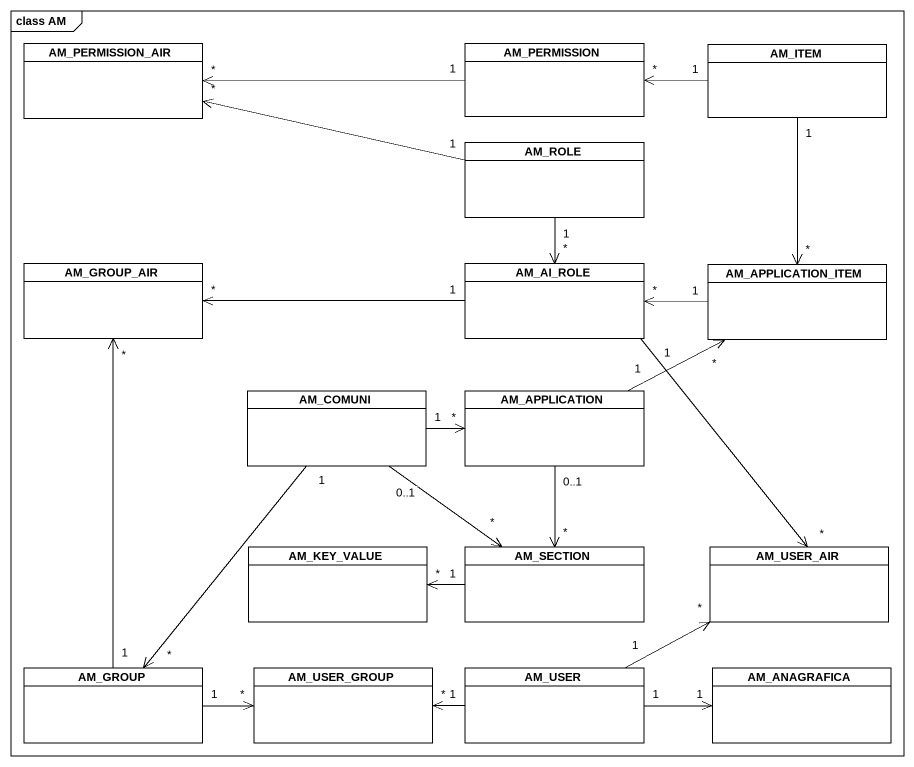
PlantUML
@startuml
mainframe class AM
hide circle
hide empty members
class AM_PERMISSION_AIR
class AM_PERMISSION
class AM_ITEM
class AM_ROLE
class AM_GROUP_AIR
class AM_AI_ROLE
class AM_APPLICATION_ITEM
class AM_COMUNI
class AM_APPLICATION
class AM_KEY_VALUE
class AM_SECTION
class AM_USER_AIR
class AM_GROUP
class AM_USER_GROUP
class AM_USER
class AM_ANAGRAFICA
AM_PERMISSION "1" -left-> "*" AM_PERMISSION_AIR
AM_ITEM "1" -left-> "*" AM_PERMISSION
AM_ITEM "1" --> "*" AM_APPLICATION_ITEM
AM_ROLE "1" -left-> "*" AM_PERMISSION_AIR
AM_ROLE "1" --> "*" AM_AI_ROLE
AM_AI_ROLE "1" -left-> "*" AM_GROUP_AIR
AM_AI_ROLE "1" --> "*" AM_USER_AIR
AM_APPLICATION_ITEM "1" -left-> "*" AM_AI_ROLE
AM_COMUNI "1" -right-> "*" AM_APPLICATION
AM_COMUNI "0..1" --> "*" AM_SECTION
AM_COMUNI "1" --> "*" AM_GROUP
AM_APPLICATION "1" -right-> "*" AM_APPLICATION_ITEM
AM_APPLICATION "0..1" --> "*" AM_SECTION
AM_SECTION "1" -left-> "*" AM_KEY_VALUE
AM_GROUP "1" -up-> "*" AM_GROUP_AIR
AM_GROUP "1" -right-> "*" AM_USER_GROUP
AM_USER "1" -right-> "*" AM_USER_AIR
AM_USER "1" -left-> "*" AM_USER_GROUP
AM_USER "1" -right-> "1" AM_ANAGRAFICA
@enduml
